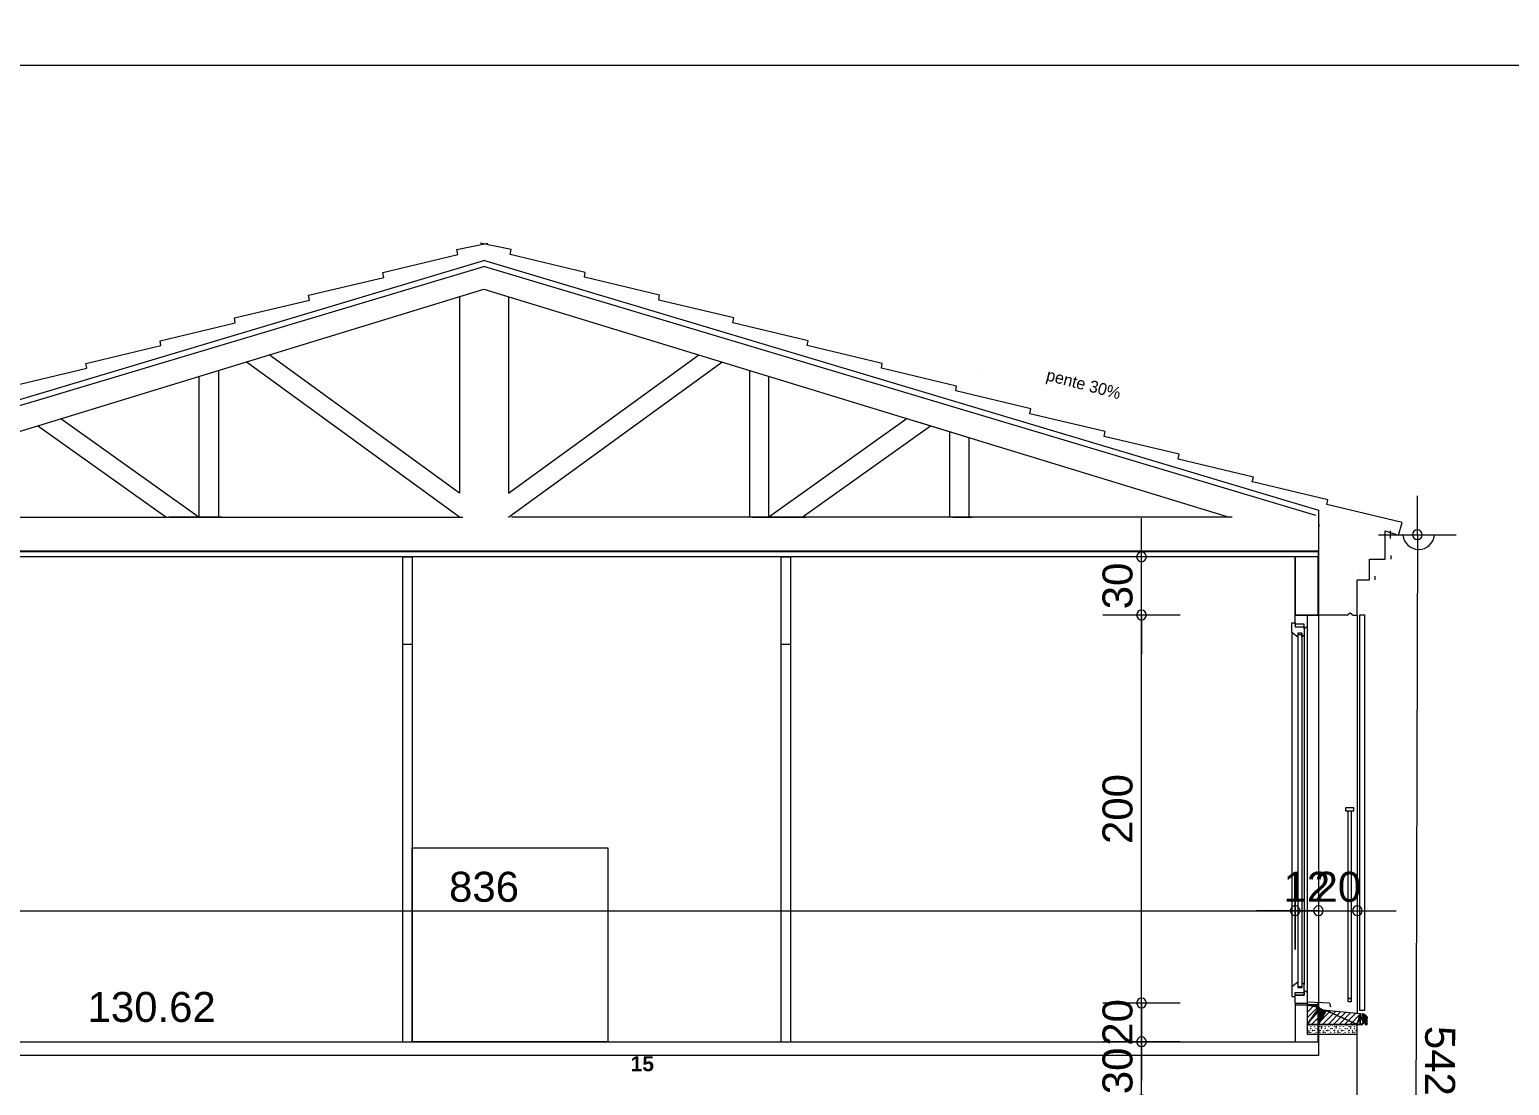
# Model space of a CAD drawing. Header units: metres. Extents: x 1.8 to 61.8, y -52.8 to -10.8.
# Drawn here: x 34.31 to 41.94, y -33.94 to -28.49 of the extents above; entities that cross this region are included whole.
import ezdxf
from ezdxf.enums import TextEntityAlignment as Align

# ---------------------------------------------------------------- set-up
doc = ezdxf.new("R2010")
doc.units = ezdxf.units.M
doc.header["$MEASUREMENT"] = 0
for name, color, linetype in [('Calque commun', 7, 'Continuous'), ('Calque4', 7, 'Continuous'), ('Cotations', 7, 'Continuous'), ('Textes', 7, 'Continuous')]:
    doc.layers.add(name, color=color, linetype=linetype)
doc.styles.add('Arial11', font='arialbd.ttf', dxfattribs={"height": 0.077267})
doc.styles.add('Arial12', font='arial.ttf', dxfattribs={"height": 0.154626})
doc.styles.add('Arial9', font='arial.ttf', dxfattribs={"height": 0.154626})
doc.styles.add('Century Gothic14', font='GOTHIC.TTF', dxfattribs={"height": 0.061285})

# ---------------------------------------------------------------- blocks, each defined once
blk = doc.blocks.new('new177')
at = {"layer": 'Cotations', "color": 14, "linetype": 'Continuous', "lineweight": 9}
blk.add_arc((0, 0), 0.5, 0, 359.9994, dxfattribs=at)
blk = doc.blocks.new('new178')
at = {"layer": 'Cotations', "color": 14, "linetype": 'Continuous', "lineweight": 9}
blk.add_arc((0, 0), 0.5, 0, 359.9994, dxfattribs=at)
blk = doc.blocks.new('DimLine57505')
at = {"layer": 'Cotations', "color": 14, "linetype": 'Continuous', "lineweight": 9}
for p, q in [((40.0393, -33.5121), (40.0393, -33.3121)), ((40.2393, -33.5121), (39.8393, -33.5121)), ((40.0393, -33.7121), (40.0393, -33.5121)), ((40.2393, -33.7121), (39.8393, -33.7121)), ((40.0393, -33.7121), (40.0393, -33.9121))]:
    blk.add_line(p, q, dxfattribs=at)
at = {"layer": 'Cotations', "color": 14, "linetype": 'Continuous', "lineweight": 9, "xscale": 0.05000000074505806, "yscale": 0.05000000074505806, "zscale": 0.05000000074505806}
for name, p, rotation in [('new178', (40.0393, -33.5121), -90.00000000000001), ('new177', (40.0393, -33.7121), 90)]:
    blk.add_blockref(name, p, dxfattribs=dict(at, rotation=rotation))
at = {"layer": 'Cotations', "color": 7, "linetype": 'Continuous', "lineweight": 9, "style": 'Arial9'}
blk.add_text('20', height=0.15463, rotation=90, dxfattribs=at).set_placement((40.0392, -33.6121), align=Align.BOTTOM_CENTER)
blk = doc.blocks.new('new179')
at = {"layer": 'Cotations', "color": 14, "linetype": 'Continuous', "lineweight": 9}
blk.add_arc((0, 0), 0.5, 0, 359.9994, dxfattribs=at)
blk = doc.blocks.new('new180')
at = {"layer": 'Cotations', "color": 14, "linetype": 'Continuous', "lineweight": 9}
blk.add_arc((0, 0), 0.5, 0, 359.9994, dxfattribs=at)
blk = doc.blocks.new('DimLine57511')
at = {"layer": 'Cotations', "color": 14, "linetype": 'Continuous', "lineweight": 9}
for p, q in [((40.0393, -31.5121), (40.0393, -31.3121)), ((40.2393, -31.5121), (39.8393, -31.5121)), ((40.0393, -33.5121), (40.0393, -31.5121)), ((40.2393, -33.5121), (39.8393, -33.5121)), ((40.0393, -33.5121), (40.0393, -33.7121))]:
    blk.add_line(p, q, dxfattribs=at)
at = {"layer": 'Cotations', "color": 14, "linetype": 'Continuous', "lineweight": 9, "xscale": 0.05000000074505806, "yscale": 0.05000000074505806, "zscale": 0.05000000074505806}
for name, p, rotation in [('new180', (40.0393, -31.5121), -90.00000000000001), ('new179', (40.0393, -33.5121), 90)]:
    blk.add_blockref(name, p, dxfattribs=dict(at, rotation=rotation))
at = {"layer": 'Cotations', "color": 7, "linetype": 'Continuous', "lineweight": 9, "style": 'Arial9'}
blk.add_text('200', height=0.15463, rotation=90, dxfattribs=at).set_placement((40.0392, -32.5121), align=Align.BOTTOM_CENTER)
blk = doc.blocks.new('new181')
at = {"layer": 'Cotations', "color": 14, "linetype": 'Continuous', "lineweight": 9}
blk.add_arc((0, 0), 0.5, 0, 359.9994, dxfattribs=at)
blk = doc.blocks.new('new182')
at = {"layer": 'Cotations', "color": 14, "linetype": 'Continuous', "lineweight": 9}
blk.add_arc((0, 0), 0.5, 0, 359.9994, dxfattribs=at)
blk = doc.blocks.new('DimLine57517')
at = {"layer": 'Cotations', "color": 14, "linetype": 'Continuous', "lineweight": 9}
for p, q in [((40.0393, -31.2121), (40.0393, -31.0121)), ((40.2393, -31.2121), (39.8393, -31.2121)), ((40.0393, -31.5121), (40.0393, -31.2121)), ((40.2393, -31.5121), (39.8393, -31.5121)), ((40.0393, -31.5121), (40.0393, -31.7121))]:
    blk.add_line(p, q, dxfattribs=at)
at = {"layer": 'Cotations', "color": 14, "linetype": 'Continuous', "lineweight": 9, "xscale": 0.05000000074505806, "yscale": 0.05000000074505806, "zscale": 0.05000000074505806}
for name, p, rotation in [('new182', (40.0393, -31.2121), -90.00000000000001), ('new181', (40.0393, -31.5121), 90)]:
    blk.add_blockref(name, p, dxfattribs=dict(at, rotation=rotation))
at = {"layer": 'Cotations', "color": 7, "linetype": 'Continuous', "lineweight": 9, "style": 'Arial9'}
blk.add_text('30', height=0.15463, rotation=90, dxfattribs=at).set_placement((40.0392, -31.3621), align=Align.BOTTOM_CENTER)
blk = doc.blocks.new('new189')
at = {"layer": 'Cotations', "color": 14, "linetype": 'Continuous', "lineweight": 9}
blk.add_arc((0, 0), 0.5, 0, 359.9994, dxfattribs=at)
blk = doc.blocks.new('new190')
at = {"layer": 'Cotations', "color": 14, "linetype": 'Continuous', "lineweight": 9}
blk.add_arc((0, 0), 0.5, 0, 359.9994, dxfattribs=at)
blk = doc.blocks.new('DimLine57553')
at = {"layer": 'Cotations', "color": 14, "linetype": 'Continuous', "lineweight": 9}
for p, q in [((40.0393, -33.7121), (40.0393, -33.5121)), ((40.2393, -33.7121), (39.8393, -33.7121)), ((40.0393, -34.0121), (40.0393, -33.7121)), ((40.2393, -34.0121), (39.8393, -34.0121)), ((40.0393, -34.0121), (40.0393, -34.2121))]:
    blk.add_line(p, q, dxfattribs=at)
at = {"layer": 'Cotations', "color": 14, "linetype": 'Continuous', "lineweight": 9, "xscale": 0.05000000074505806, "yscale": 0.05000000074505806, "zscale": 0.05000000074505806}
for name, p, rotation in [('new190', (40.0393, -33.7121), -90.00000000000001), ('new189', (40.0393, -34.0121), 90)]:
    blk.add_blockref(name, p, dxfattribs=dict(at, rotation=rotation))
at = {"layer": 'Cotations', "color": 7, "linetype": 'Continuous', "lineweight": 9, "style": 'Arial9'}
blk.add_text('30', height=0.15463, rotation=90, dxfattribs=at).set_placement((40.0392, -33.8621), align=Align.BOTTOM_CENTER)
blk = doc.blocks.new('new201')
at = {"layer": 'Cotations', "color": 14, "linetype": 'Continuous', "lineweight": 9}
blk.add_arc((0, 0), 0.5, 0, 359.9994, dxfattribs=at)
blk = doc.blocks.new('new202')
at = {"layer": 'Cotations', "color": 14, "linetype": 'Continuous', "lineweight": 9}
blk.add_arc((0, 0), 0.5, 0, 359.9994, dxfattribs=at)
blk = doc.blocks.new('DimLine57592')
at = {"layer": 'Cotations', "color": 14, "linetype": 'Continuous', "lineweight": 9}
for p, q in [((40.0393, -34.0121), (40.0393, -33.8121)), ((40.2393, -34.0121), (39.8393, -34.0121)), ((40.0393, -34.3121), (40.0393, -34.0121)), ((40.2393, -34.3121), (39.8393, -34.3121)), ((40.0393, -34.3121), (40.0393, -34.5121))]:
    blk.add_line(p, q, dxfattribs=at)
at = {"layer": 'Cotations', "color": 14, "linetype": 'Continuous', "lineweight": 9, "xscale": 0.05000000074505806, "yscale": 0.05000000074505806, "zscale": 0.05000000074505806}
for name, p, rotation in [('new202', (40.0393, -34.0121), -90.00000000000001), ('new201', (40.0393, -34.3121), 90)]:
    blk.add_blockref(name, p, dxfattribs=dict(at, rotation=rotation))
at = {"layer": 'Cotations', "color": 7, "linetype": 'Continuous', "lineweight": 9, "style": 'Arial9'}
blk.add_text('30', height=0.15463, rotation=90, dxfattribs=at).set_placement((40.0392, -34.1621), align=Align.BOTTOM_CENTER)
blk = doc.blocks.new('new231')
at = {"layer": 'Cotations', "color": 14, "linetype": 'Continuous', "lineweight": 9}
blk.add_arc((0, 0), 0.5, 0, 359.9994, dxfattribs=at)
blk = doc.blocks.new('new232')
at = {"layer": 'Cotations', "color": 14, "linetype": 'Continuous', "lineweight": 9}
blk.add_arc((0, 0), 0.5, 0, 359.9994, dxfattribs=at)
blk = doc.blocks.new('DimLine57793')
at = {"layer": 'Cotations', "color": 14, "linetype": 'Continuous', "lineweight": 9}
for p, q in [((40.9514, -32.8366), (40.9514, -33.2366)), ((41.1514, -32.8366), (41.1514, -33.2366)), ((40.9514, -33.0366), (40.7514, -33.0366)), ((40.9514, -33.0366), (41.1514, -33.0366)), ((41.1514, -33.0366), (41.3514, -33.0366))]:
    blk.add_line(p, q, dxfattribs=at)
at = {"layer": 'Cotations', "color": 14, "linetype": 'Continuous', "lineweight": 9, "xscale": 0.05000000074505806, "yscale": 0.05000000074505806, "zscale": 0.05000000074505806}
blk.add_blockref('new231', (40.9514, -33.0366), dxfattribs=at)
at = {"layer": 'Cotations', "color": 14, "linetype": 'Continuous', "lineweight": 9, "xscale": 0.05000000074505806, "yscale": 0.05000000074505806, "zscale": 0.05000000074505806, "rotation": 180}
blk.add_blockref('new232', (41.1514, -33.0366), dxfattribs=at)
at = {"layer": 'Cotations', "color": 7, "linetype": 'Continuous', "lineweight": 9, "style": 'Arial9'}
blk.add_text('20', height=0.15463, dxfattribs=at).set_placement((41.0514, -33.0366), align=Align.BOTTOM_CENTER)
blk = doc.blocks.new('new233')
at = {"layer": 'Cotations', "color": 14, "linetype": 'Continuous', "lineweight": 9}
blk.add_arc((0, 0), 0.5, 0, 359.9994, dxfattribs=at)
blk = doc.blocks.new('new234')
at = {"layer": 'Cotations', "color": 14, "linetype": 'Continuous', "lineweight": 9}
blk.add_arc((0, 0), 0.5, 0, 359.9994, dxfattribs=at)
blk = doc.blocks.new('DimLine57799')
at = {"layer": 'Cotations', "color": 14, "linetype": 'Continuous', "lineweight": 9}
for p, q in [((40.8314, -32.8366), (40.8314, -33.2366)), ((40.9514, -32.8366), (40.9514, -33.2366)), ((40.8314, -33.0366), (40.6314, -33.0366)), ((40.8314, -33.0366), (40.9514, -33.0366)), ((40.9514, -33.0366), (41.1514, -33.0366))]:
    blk.add_line(p, q, dxfattribs=at)
at = {"layer": 'Cotations', "color": 14, "linetype": 'Continuous', "lineweight": 9, "xscale": 0.05000000074505806, "yscale": 0.05000000074505806, "zscale": 0.05000000074505806}
blk.add_blockref('new233', (40.8314, -33.0366), dxfattribs=at)
at = {"layer": 'Cotations', "color": 14, "linetype": 'Continuous', "lineweight": 9, "xscale": 0.05000000074505806, "yscale": 0.05000000074505806, "zscale": 0.05000000074505806, "rotation": 180}
blk.add_blockref('new234', (40.9514, -33.0366), dxfattribs=at)
at = {"layer": 'Cotations', "color": 7, "linetype": 'Continuous', "lineweight": 9, "style": 'Arial9'}
blk.add_text('12', height=0.15463, dxfattribs=at).set_placement((40.8914, -33.0366), align=Align.BOTTOM_CENTER)
blk = doc.blocks.new('new240')
at = {"layer": 'Cotations', "color": 14, "linetype": 'Continuous', "lineweight": 9}
blk.add_arc((0, 0), 0.5, 0, 359.9994, dxfattribs=at)
blk = doc.blocks.new('DimLine57818')
at = {"layer": 'Cotations', "color": 14, "linetype": 'Continuous', "lineweight": 9}
for p, q in [((40.8314, -33.2366), (40.8314, -32.8366)), ((32.4697, -33.0366), (40.8314, -33.0366)), ((40.8314, -33.0366), (41.0314, -33.0366))]:
    blk.add_line(p, q, dxfattribs=at)
at = {"layer": 'Cotations', "color": 14, "linetype": 'Continuous', "lineweight": 9, "xscale": 0.05000000074505806, "yscale": 0.05000000074505806, "zscale": 0.05000000074505806, "rotation": 180}
blk.add_blockref('new240', (40.8314, -33.0366), dxfattribs=at)
at = {"layer": 'Cotations', "color": 7, "linetype": 'Continuous', "lineweight": 9, "style": 'Arial9'}
blk.add_text('836', height=0.15463, dxfattribs=at).set_placement((36.6506, -33.0366), align=Align.BOTTOM_CENTER)
blk = doc.blocks.new('new243')
at = {"layer": 'Cotations', "color": 14, "linetype": 'Continuous', "lineweight": 9}
blk.add_arc((0, 0), 0.5, 0, 359.9994, dxfattribs=at)
blk = doc.blocks.new('new244')
at = {"layer": 'Cotations', "color": 14, "linetype": 'Continuous', "lineweight": 9}
blk.add_arc((0, 0), 0.5, 0, 359.9994, dxfattribs=at)
blk = doc.blocks.new('DimLine57855')
at = {"layer": 'Cotations', "color": 14, "linetype": 'Continuous', "lineweight": 9}
for p, q in [((41.4613, -31.0983), (41.4618, -30.8983)), ((41.2613, -31.0983), (41.6613, -31.0983)), ((41.4613, -31.0983), (41.4482, -36.5221)), ((41.2482, -36.5221), (41.6482, -36.5221)), ((41.4482, -36.5221), (41.4478, -36.7221))]:
    blk.add_line(p, q, dxfattribs=at)
at = {"layer": 'Cotations', "color": 14, "linetype": 'Continuous', "lineweight": 9, "xscale": 0.05000000145180782, "yscale": 0.05000000145180782, "zscale": 0.05000000074505806}
for name, p, rotation in [('new243', (41.4613, -31.0983), -90.13845825380338), ('new244', (41.4482, -36.5221), 89.86154174619664)]:
    blk.add_blockref(name, p, dxfattribs=dict(at, rotation=rotation))
at = {"layer": 'Cotations', "color": 7, "linetype": 'Continuous', "lineweight": 9, "style": 'Arial9'}
blk.add_text('542', height=0.15463, rotation=269.86154, dxfattribs=at).set_placement((41.4548, -33.8102), align=Align.BOTTOM_CENTER)
blk = doc.blocks.new('hatch2')
at = {"layer": 'Calque commun', "color": 7, "linetype": 'Continuous', "lineweight": 9}
for p, q in [((40.9032, -33.5221), (40.8929, -33.5324)), ((40.9314, -33.5221), (40.8929, -33.5607)), ((40.9515, -33.5304), (40.8929, -33.589)), ((40.9659, -33.5443), (40.8929, -33.6173)), ((40.9875, -33.551), (40.9163, -33.6221)), ((41.0135, -33.5532), (40.9446, -33.6221)), ((41.0392, -33.5557), (40.9729, -33.6221)), ((41.065, -33.5583), (41.0012, -33.6221)), ((41.0907, -33.5609), (41.0294, -33.6221)), ((41.1164, -33.5634), (41.0577, -33.6221)), ((41.1421, -33.566), (41.086, -33.6221)), ((41.1679, -33.5685), (41.1143, -33.6221)), ((41.1918, -33.5728), (41.1426, -33.6221)), ((41.2029, -33.5901), (41.1709, -33.6221)), ((41.2029, -33.6184), (41.1991, -33.6221))]:
    blk.add_line(p, q, dxfattribs=at)
at = {"layer": 'Calque commun', "color": 7, "linetype": 'Continuous', "lineweight": 18}
mesh = blk.add_polyface(dxfattribs=at)
corners = [(41.1945, -33.5747), (41.1928, -33.5734), (41.1861, -33.6145), (40.9917, -33.551), (41.1514, -33.6221), (41.1664, -33.5684), (41.2029, -33.6221), (41.1915, -33.6166), (41.1923, -33.6178), (41.1847, -33.6149), (41.1851, -33.57), (41.1808, -33.5693), (41.1664, -33.6221), (41.1808, -33.6192), (41.1814, -33.6178), (41.1833, -33.6156), (41.2029, -33.5892), (41.1904, -33.6156), (40.9514, -33.6221), (40.9632, -33.5426), (40.9602, -33.5403), (41.1822, -33.6166), (40.9664, -33.5446), (41.1976, -33.5777), (41.1961, -33.5762), (40.8929, -33.5221), (40.9525, -33.532), (40.9504, -33.5289), (40.9486, -33.5256), (40.9574, -33.5377), (41.1871, -33.5706), (41.191, -33.5723), (41.1891, -33.5714), (41.2024, -33.5871), (40.8929, -33.6221), (40.9549, -33.535), (41.1928, -33.6192), (41.193, -33.6206), (41.2018, -33.5851), (41.2, -33.5812), (41.1928, -33.6221), (40.9697, -33.5464), (41.1876, -33.6145), (41.189, -33.6149), (40.9471, -33.5221), (41.1989, -33.5794), (41.1808, -33.6221), (41.1807, -33.6206), (40.9732, -33.5479), (41.183, -33.5696), (41.201, -33.5831), (40.9804, -33.5501), (40.9768, -33.5491), (40.9841, -33.5507), (40.9879, -33.551)]
mesh.append_faces([[corners[k] for k in face] for face in [(0, 23, 24), (30, 31, 32), (25, 28, 44), (11, 10, 49)]], dxfattribs={"vtx0": -1, "color": 7})
mesh.append_faces([[corners[k] for k in face] for face in [(3, 4, 5), (16, 7, 6)]], dxfattribs={"vtx0": -1, "vtx1": -1, "color": 7})
mesh.append_faces([[corners[k] for k in face] for face in [(9, 10, 11), (5, 12, 15), (0, 2, 23), (2, 38, 39), (9, 31, 30)]], dxfattribs={"vtx0": -1, "vtx1": -1, "vtx2": -1, "color": 7})
mesh.append_faces([[corners[k] for k in face] for face in [(6, 7, 8), (12, 13, 14), (16, 17, 7), (18, 19, 20), (25, 26, 27), (25, 27, 28), (18, 20, 29), (3, 18, 4), (34, 29, 35), (25, 35, 26), (16, 42, 43), (9, 30, 10), (2, 45, 23), (9, 1, 31), (18, 48, 41), (12, 47, 13), (18, 51, 52), (16, 2, 42), (2, 39, 45), (2, 33, 38), (18, 52, 48), (16, 43, 17)]], dxfattribs={"vtx0": -1, "vtx2": -1, "color": 7})
mesh.append_faces([[corners[k] for k in face] for face in [(46, 47, 12)]], dxfattribs={"vtx1": -1, "color": 7})
mesh.append_faces([[corners[k] for k in face] for face in [(0, 1, 2), (14, 21, 12), (22, 19, 18), (4, 12, 5), (16, 33, 2), (11, 5, 15), (21, 15, 12), (9, 2, 1), (36, 37, 6), (41, 22, 18), (34, 18, 29), (25, 34, 35), (53, 51, 18), (3, 54, 18), (54, 53, 18), (15, 9, 11), (8, 36, 6)]], dxfattribs={"vtx1": -1, "vtx2": -1, "color": 7})
mesh.append_faces([[corners[k] for k in face] for face in [(37, 40, 6), (38, 50, 39)]], dxfattribs={"vtx2": -1, "color": 7})
blk = doc.blocks.new('Block57874')
at = {"layer": 'Calque commun', "color": 7, "linetype": 'Continuous', "lineweight": 9}
for p, q in [((40.8938, -33.633), (40.8929, -33.633)), ((40.8929, -33.6362), (40.8938, -33.6362)), ((40.8947, -33.6346), (40.8938, -33.633)), ((40.8938, -33.6362), (40.8947, -33.6346)), ((40.9016, -33.6252), (40.9022, -33.6246)), ((40.9022, -33.6259), (40.9016, -33.6252)), ((40.9022, -33.6246), (40.9029, -33.6252)), ((40.9029, -33.6252), (40.9022, -33.6259)), ((40.911, -33.6346), (40.9116, -33.634)), ((40.9116, -33.6352), (40.911, -33.6346)), ((40.9116, -33.634), (40.9122, -33.6346)), ((40.9122, -33.6346), (40.9116, -33.6352)), ((40.9204, -33.6252), (40.921, -33.6246)), ((40.921, -33.6259), (40.9204, -33.6252)), ((40.921, -33.6246), (40.9216, -33.6252)), ((40.9216, -33.6252), (40.921, -33.6259)), ((40.9297, -33.6346), (40.9304, -33.634)), ((40.9304, -33.6352), (40.9297, -33.6346)), ((40.9304, -33.634), (40.931, -33.6346)), ((40.931, -33.6346), (40.9304, -33.6352)), ((40.9391, -33.6252), (40.9397, -33.6246)), ((40.9397, -33.6259), (40.9391, -33.6252)), ((40.9397, -33.6246), (40.9404, -33.6252)), ((40.9404, -33.6252), (40.9397, -33.6259)), ((40.9472, -33.6252), (40.9482, -33.6236)), ((40.9482, -33.6269), (40.9472, -33.6252)), ((40.9482, -33.6236), (40.95, -33.6236)), ((40.95, -33.6269), (40.9482, -33.6269)), ((40.95, -33.6236), (40.951, -33.6252)), ((40.951, -33.6252), (40.95, -33.6269)), ((40.9579, -33.6346), (40.9585, -33.634)), ((40.9585, -33.6352), (40.9579, -33.6346)), ((40.9585, -33.634), (40.9591, -33.6346)), ((40.9591, -33.6346), (40.9585, -33.6352)), ((40.966, -33.6346), (40.9669, -33.633)), ((40.9669, -33.6362), (40.966, -33.6346)), ((40.9669, -33.633), (40.9679, -33.633)), ((40.9679, -33.6362), (40.9669, -33.6362)), ((40.9688, -33.633), (40.9679, -33.633)), ((40.9679, -33.6362), (40.9688, -33.6362)), ((40.9697, -33.6346), (40.9688, -33.633)), ((40.9688, -33.6362), (40.9697, -33.6346)), ((40.9766, -33.6252), (40.9772, -33.6246)), ((40.9772, -33.6259), (40.9766, -33.6252)), ((40.9772, -33.6246), (40.9779, -33.6252)), ((40.9779, -33.6252), (40.9772, -33.6259)), ((40.986, -33.6346), (40.9866, -33.634)), ((40.9866, -33.6352), (40.986, -33.6346)), ((40.9866, -33.634), (40.9872, -33.6346)), ((40.9872, -33.6346), (40.9866, -33.6352)), ((40.9954, -33.6252), (40.996, -33.6246)), ((40.996, -33.6259), (40.9954, -33.6252)), ((40.996, -33.6246), (40.9966, -33.6252)), ((40.9966, -33.6252), (40.996, -33.6259)), ((41.0047, -33.6346), (41.0054, -33.634)), ((41.0054, -33.6352), (41.0047, -33.6346)), ((41.0054, -33.634), (41.006, -33.6346)), ((41.006, -33.6346), (41.0054, -33.6352)), ((41.0141, -33.6252), (41.0147, -33.6246)), ((41.0147, -33.6259), (41.0141, -33.6252)), ((41.0147, -33.6246), (41.0154, -33.6252)), ((41.0154, -33.6252), (41.0147, -33.6259)), ((41.0222, -33.6252), (41.0232, -33.6236)), ((41.0232, -33.6269), (41.0222, -33.6252)), ((41.0232, -33.6236), (41.025, -33.6236)), ((41.025, -33.6269), (41.0232, -33.6269)), ((41.025, -33.6236), (41.026, -33.6252)), ((41.026, -33.6252), (41.025, -33.6269)), ((41.0329, -33.6346), (41.0335, -33.634)), ((41.0335, -33.6352), (41.0329, -33.6346)), ((41.0335, -33.634), (41.0341, -33.6346)), ((41.0341, -33.6346), (41.0335, -33.6352)), ((41.041, -33.6346), (41.0419, -33.633)), ((41.0419, -33.6362), (41.041, -33.6346)), ((41.0419, -33.633), (41.0429, -33.633)), ((41.0429, -33.6362), (41.0419, -33.6362)), ((41.0438, -33.633), (41.0429, -33.633)), ((41.0429, -33.6362), (41.0438, -33.6362)), ((41.0447, -33.6346), (41.0438, -33.633)), ((41.0438, -33.6362), (41.0447, -33.6346)), ((41.0516, -33.6252), (41.0522, -33.6246)), ((41.0522, -33.6259), (41.0516, -33.6252)), ((41.0522, -33.6246), (41.0529, -33.6252)), ((41.0529, -33.6252), (41.0522, -33.6259)), ((41.061, -33.6346), (41.0616, -33.634)), ((41.0616, -33.6352), (41.061, -33.6346)), ((41.0616, -33.634), (41.0622, -33.6346)), ((41.0622, -33.6346), (41.0616, -33.6352)), ((41.0704, -33.6252), (41.071, -33.6246)), ((41.071, -33.6259), (41.0704, -33.6252)), ((41.071, -33.6246), (41.0716, -33.6252)), ((41.0716, -33.6252), (41.071, -33.6259)), ((41.0797, -33.6346), (41.0804, -33.634)), ((41.0804, -33.6352), (41.0797, -33.6346)), ((41.0804, -33.634), (41.081, -33.6346)), ((41.081, -33.6346), (41.0804, -33.6352)), ((41.0891, -33.6252), (41.0897, -33.6246)), ((41.0897, -33.6259), (41.0891, -33.6252)), ((41.0897, -33.6246), (41.0904, -33.6252)), ((41.0904, -33.6252), (41.0897, -33.6259)), ((41.0972, -33.6252), (41.0982, -33.6236)), ((41.0982, -33.6269), (41.0972, -33.6252)), ((41.0982, -33.6236), (41.1, -33.6236)), ((41.1, -33.6269), (41.0982, -33.6269)), ((41.1, -33.6236), (41.101, -33.6252)), ((41.101, -33.6252), (41.1, -33.6269)), ((41.1079, -33.6346), (41.1085, -33.634)), ((41.1085, -33.6352), (41.1079, -33.6346)), ((41.1085, -33.634), (41.1091, -33.6346)), ((41.1091, -33.6346), (41.1085, -33.6352)), ((41.116, -33.6346), (41.1169, -33.633)), ((41.1169, -33.6362), (41.116, -33.6346)), ((41.1169, -33.633), (41.1179, -33.633)), ((41.1179, -33.6362), (41.1169, -33.6362)), ((41.1188, -33.633), (41.1179, -33.633)), ((41.1179, -33.6362), (41.1188, -33.6362)), ((41.1197, -33.6346), (41.1188, -33.633)), ((41.1188, -33.6362), (41.1197, -33.6346)), ((41.1266, -33.6252), (41.1272, -33.6246)), ((41.1272, -33.6259), (41.1266, -33.6252)), ((41.1272, -33.6246), (41.1279, -33.6252)), ((41.1279, -33.6252), (41.1272, -33.6259)), ((41.136, -33.6346), (41.1366, -33.634)), ((41.1366, -33.6352), (41.136, -33.6346)), ((41.1366, -33.634), (41.1372, -33.6346)), ((41.1372, -33.6346), (41.1366, -33.6352)), ((41.1454, -33.6252), (41.146, -33.6246)), ((41.146, -33.6259), (41.1454, -33.6252)), ((41.146, -33.6246), (41.1466, -33.6252)), ((41.1466, -33.6252), (41.146, -33.6259)), ((40.8935, -33.644), (40.8929, -33.6434)), ((40.8929, -33.6446), (40.8935, -33.644)), ((40.9004, -33.6627), (40.9013, -33.6611)), ((40.9013, -33.6644), (40.9004, -33.6627)), ((40.9013, -33.6611), (40.9032, -33.6611)), ((40.9032, -33.6644), (40.9013, -33.6644)), ((40.9016, -33.6534), (40.9022, -33.6527)), ((40.9022, -33.654), (40.9016, -33.6534)), ((40.9022, -33.6527), (40.9029, -33.6534)), ((40.9029, -33.6534), (40.9022, -33.654)), ((40.9032, -33.6611), (40.9041, -33.6627)), ((40.9041, -33.6627), (40.9032, -33.6644)), ((40.911, -33.644), (40.9116, -33.6434)), ((40.9116, -33.6446), (40.911, -33.644)), ((40.911, -33.6627), (40.9116, -33.6621)), ((40.9116, -33.6634), (40.911, -33.6627)), ((40.911, -33.6721), (40.9116, -33.6715)), ((40.9116, -33.6434), (40.9122, -33.644)), ((40.9122, -33.644), (40.9116, -33.6446)), ((40.9116, -33.6621), (40.9122, -33.6627)), ((40.9122, -33.6627), (40.9116, -33.6634)), ((40.9116, -33.6715), (40.9122, -33.6721)), ((40.9191, -33.6534), (40.92, -33.6517)), ((40.92, -33.655), (40.9191, -33.6534)), ((40.92, -33.6517), (40.9219, -33.6517)), ((40.9219, -33.655), (40.92, -33.655)), ((40.9219, -33.6517), (40.9229, -33.6534)), ((40.9229, -33.6534), (40.9219, -33.655)), ((40.9285, -33.6721), (40.9294, -33.6705)), ((40.9294, -33.6705), (40.9313, -33.6705)), ((40.9297, -33.6534), (40.9304, -33.6527)), ((40.9304, -33.654), (40.9297, -33.6534)), ((40.9304, -33.6527), (40.931, -33.6534)), ((40.931, -33.6534), (40.9304, -33.654)), ((40.9313, -33.6705), (40.9322, -33.6721)), ((40.9391, -33.644), (40.9397, -33.6434)), ((40.9397, -33.6446), (40.9391, -33.644)), ((40.9391, -33.6627), (40.9397, -33.6621)), ((40.9397, -33.6634), (40.9391, -33.6627)), ((40.9397, -33.6434), (40.9404, -33.644)), ((40.9404, -33.644), (40.9397, -33.6446)), ((40.9397, -33.6621), (40.9404, -33.6627)), ((40.9404, -33.6627), (40.9397, -33.6634)), ((40.9485, -33.644), (40.9491, -33.6434)), ((40.9491, -33.6446), (40.9485, -33.644)), ((40.9491, -33.6434), (40.9497, -33.644)), ((40.9497, -33.644), (40.9491, -33.6446)), ((40.9566, -33.6534), (40.9575, -33.6517)), ((40.9575, -33.655), (40.9566, -33.6534)), ((40.9575, -33.6517), (40.9594, -33.6517)), ((40.9594, -33.655), (40.9575, -33.655)), ((40.9579, -33.6627), (40.9585, -33.6621)), ((40.9585, -33.6634), (40.9579, -33.6627)), ((40.9585, -33.6621), (40.9591, -33.6627)), ((40.9591, -33.6627), (40.9585, -33.6634)), ((40.9594, -33.6517), (40.9604, -33.6534)), ((40.9604, -33.6534), (40.9594, -33.655)), ((40.9672, -33.644), (40.9679, -33.6434)), ((40.9679, -33.6446), (40.9672, -33.644)), ((40.9685, -33.644), (40.9679, -33.6434)), ((40.9679, -33.6446), (40.9685, -33.644)), ((40.9754, -33.6627), (40.9763, -33.6611)), ((40.9763, -33.6644), (40.9754, -33.6627)), ((40.9763, -33.6611), (40.9782, -33.6611)), ((40.9782, -33.6644), (40.9763, -33.6644)), ((40.9766, -33.6534), (40.9772, -33.6527)), ((40.9772, -33.654), (40.9766, -33.6534)), ((40.9772, -33.6527), (40.9779, -33.6534)), ((40.9779, -33.6534), (40.9772, -33.654)), ((40.9782, -33.6611), (40.9791, -33.6627)), ((40.9791, -33.6627), (40.9782, -33.6644)), ((40.986, -33.644), (40.9866, -33.6434)), ((40.9866, -33.6446), (40.986, -33.644)), ((40.986, -33.6627), (40.9866, -33.6621)), ((40.9866, -33.6634), (40.986, -33.6627)), ((40.986, -33.6721), (40.9866, -33.6715)), ((40.9866, -33.6434), (40.9872, -33.644)), ((40.9872, -33.644), (40.9866, -33.6446)), ((40.9866, -33.6621), (40.9872, -33.6627)), ((40.9872, -33.6627), (40.9866, -33.6634)), ((40.9866, -33.6715), (40.9872, -33.6721)), ((40.9941, -33.6534), (40.995, -33.6517)), ((40.995, -33.655), (40.9941, -33.6534)), ((40.995, -33.6517), (40.9969, -33.6517)), ((40.9969, -33.655), (40.995, -33.655)), ((40.9969, -33.6517), (40.9979, -33.6534)), ((40.9979, -33.6534), (40.9969, -33.655)), ((41.0035, -33.6721), (41.0044, -33.6705)), ((41.0044, -33.6705), (41.0063, -33.6705)), ((41.0047, -33.6534), (41.0054, -33.6527)), ((41.0054, -33.654), (41.0047, -33.6534)), ((41.0054, -33.6527), (41.006, -33.6534)), ((41.006, -33.6534), (41.0054, -33.654)), ((41.0063, -33.6705), (41.0072, -33.6721)), ((41.0141, -33.644), (41.0147, -33.6434)), ((41.0147, -33.6446), (41.0141, -33.644)), ((41.0141, -33.6627), (41.0147, -33.6621)), ((41.0147, -33.6634), (41.0141, -33.6627)), ((41.0147, -33.6434), (41.0154, -33.644)), ((41.0154, -33.644), (41.0147, -33.6446)), ((41.0147, -33.6621), (41.0154, -33.6627)), ((41.0154, -33.6627), (41.0147, -33.6634)), ((41.0235, -33.644), (41.0241, -33.6434)), ((41.0241, -33.6446), (41.0235, -33.644)), ((41.0241, -33.6434), (41.0247, -33.644)), ((41.0247, -33.644), (41.0241, -33.6446)), ((41.0316, -33.6534), (41.0325, -33.6517)), ((41.0325, -33.655), (41.0316, -33.6534)), ((41.0325, -33.6517), (41.0344, -33.6517)), ((41.0344, -33.655), (41.0325, -33.655)), ((41.0329, -33.6627), (41.0335, -33.6621)), ((41.0335, -33.6634), (41.0329, -33.6627)), ((41.0335, -33.6621), (41.0341, -33.6627)), ((41.0341, -33.6627), (41.0335, -33.6634)), ((41.0344, -33.6517), (41.0354, -33.6534)), ((41.0354, -33.6534), (41.0344, -33.655)), ((41.0422, -33.644), (41.0429, -33.6434)), ((41.0429, -33.6446), (41.0422, -33.644)), ((41.0435, -33.644), (41.0429, -33.6434)), ((41.0429, -33.6446), (41.0435, -33.644)), ((41.0504, -33.6627), (41.0513, -33.6611)), ((41.0513, -33.6644), (41.0504, -33.6627)), ((41.0513, -33.6611), (41.0532, -33.6611)), ((41.0532, -33.6644), (41.0513, -33.6644)), ((41.0516, -33.6534), (41.0522, -33.6527)), ((41.0522, -33.654), (41.0516, -33.6534)), ((41.0522, -33.6527), (41.0529, -33.6534)), ((41.0529, -33.6534), (41.0522, -33.654)), ((41.0532, -33.6611), (41.0541, -33.6627)), ((41.0541, -33.6627), (41.0532, -33.6644)), ((41.061, -33.644), (41.0616, -33.6434)), ((41.0616, -33.6446), (41.061, -33.644)), ((41.061, -33.6627), (41.0616, -33.6621)), ((41.0616, -33.6634), (41.061, -33.6627)), ((41.061, -33.6721), (41.0616, -33.6715)), ((41.0616, -33.6434), (41.0622, -33.644)), ((41.0622, -33.644), (41.0616, -33.6446)), ((41.0616, -33.6621), (41.0622, -33.6627)), ((41.0622, -33.6627), (41.0616, -33.6634)), ((41.0616, -33.6715), (41.0622, -33.6721)), ((41.0691, -33.6534), (41.07, -33.6517)), ((41.07, -33.655), (41.0691, -33.6534)), ((41.07, -33.6517), (41.0719, -33.6517)), ((41.0719, -33.655), (41.07, -33.655)), ((41.0719, -33.6517), (41.0729, -33.6534)), ((41.0729, -33.6534), (41.0719, -33.655)), ((41.0785, -33.6721), (41.0794, -33.6705)), ((41.0794, -33.6705), (41.0813, -33.6705)), ((41.0797, -33.6534), (41.0804, -33.6527)), ((41.0804, -33.654), (41.0797, -33.6534)), ((41.0804, -33.6527), (41.081, -33.6534)), ((41.081, -33.6534), (41.0804, -33.654)), ((41.0813, -33.6705), (41.0822, -33.6721)), ((41.0891, -33.644), (41.0897, -33.6434)), ((41.0897, -33.6446), (41.0891, -33.644)), ((41.0891, -33.6627), (41.0897, -33.6621)), ((41.0897, -33.6634), (41.0891, -33.6627)), ((41.0897, -33.6434), (41.0904, -33.644)), ((41.0904, -33.644), (41.0897, -33.6446)), ((41.0897, -33.6621), (41.0904, -33.6627)), ((41.0904, -33.6627), (41.0897, -33.6634)), ((41.0985, -33.644), (41.0991, -33.6434)), ((41.0991, -33.6446), (41.0985, -33.644)), ((41.0991, -33.6434), (41.0997, -33.644)), ((41.0997, -33.644), (41.0991, -33.6446)), ((41.1066, -33.6534), (41.1075, -33.6517)), ((41.1075, -33.655), (41.1066, -33.6534)), ((41.1075, -33.6517), (41.1094, -33.6517)), ((41.1094, -33.655), (41.1075, -33.655)), ((41.1079, -33.6627), (41.1085, -33.6621)), ((41.1085, -33.6634), (41.1079, -33.6627)), ((41.1085, -33.6621), (41.1091, -33.6627)), ((41.1091, -33.6627), (41.1085, -33.6634)), ((41.1094, -33.6517), (41.1104, -33.6534)), ((41.1104, -33.6534), (41.1094, -33.655)), ((41.1172, -33.644), (41.1179, -33.6434)), ((41.1179, -33.6446), (41.1172, -33.644)), ((41.1185, -33.644), (41.1179, -33.6434)), ((41.1179, -33.6446), (41.1185, -33.644)), ((41.1254, -33.6627), (41.1263, -33.6611)), ((41.1263, -33.6644), (41.1254, -33.6627)), ((41.1263, -33.6611), (41.1282, -33.6611)), ((41.1282, -33.6644), (41.1263, -33.6644)), ((41.1266, -33.6534), (41.1272, -33.6527)), ((41.1272, -33.654), (41.1266, -33.6534)), ((41.1272, -33.6527), (41.1279, -33.6534)), ((41.1279, -33.6534), (41.1272, -33.654)), ((41.1282, -33.6611), (41.1291, -33.6627)), ((41.1291, -33.6627), (41.1282, -33.6644)), ((41.136, -33.644), (41.1366, -33.6434)), ((41.1366, -33.6446), (41.136, -33.644)), ((41.136, -33.6627), (41.1366, -33.6621)), ((41.1366, -33.6634), (41.136, -33.6627)), ((41.136, -33.6721), (41.1366, -33.6715)), ((41.1366, -33.6434), (41.1372, -33.644)), ((41.1372, -33.644), (41.1366, -33.6446)), ((41.1366, -33.6621), (41.1372, -33.6627)), ((41.1372, -33.6627), (41.1366, -33.6634)), ((41.1366, -33.6715), (41.1372, -33.6721)), ((41.1441, -33.6534), (41.145, -33.6517)), ((41.145, -33.655), (41.1441, -33.6534)), ((41.145, -33.6517), (41.1469, -33.6517)), ((41.1469, -33.655), (41.145, -33.655)), ((41.1469, -33.6517), (41.1479, -33.6534)), ((41.1479, -33.6534), (41.1469, -33.655))]:
    blk.add_line(p, q, dxfattribs=at)
blk = doc.blocks.new('pattern2')
at = {"layer": 'Calque commun', "color": 0, "linetype": 'ByBlock', "lineweight": -2}
blk.add_blockref('Block57874', (0, 0), dxfattribs=at)
at = {"layer": 'Calque commun', "color": 7, "linetype": 'Continuous', "lineweight": 18}
mesh = blk.add_polyface(dxfattribs=at)
corners = [(40.8929, -33.6221), (40.8929, -33.6721), (41.1514, -33.6721), (41.1514, -33.6221)]
mesh.append_faces([[corners[k] for k in face] for face in [(0, 1, 2, 3)]], dxfattribs={"color": 7})

msp = doc.modelspace()

# ---------------------------------------------------------------- linework, layer by layer
at = {"layer": 'Calque commun', "color": 7, "linetype": 'Continuous', "lineweight": 18}
for p, q in [((32.3337, -31.0082), (36.6497, -29.7156)), ((32.3497, -30.972), (36.6497, -29.6842)), ((40.9534, -30.973), (36.6497, -29.6842)), ((40.9372, -30.9996), (36.6497, -29.7156)), ((40.9514, -31.5121), (40.9534, -30.973)), ((40.9514, -31.1821), (32.3497, -31.1821)), ((40.9514, -31.2121), (40.9514, -31.1821)), ((40.9514, -31.2121), (32.3497, -31.2121)), ((40.8314, -31.5121), (40.8314, -31.2121)), ((41.1264, -31.3021), (41.1264, -31.3021)), ((41.1514, -31.4076), (41.1514, -31.4076)), ((41.0999, -31.5121), (41.1149, -31.5005)), ((41.1149, -31.5005), (41.1299, -31.5121)), ((41.0999, -31.5121), (40.9514, -31.5121)), ((41.1299, -31.5121), (41.1514, -31.5121)), ((40.8314, -33.5121), (40.8929, -33.5121)), ((40.8314, -33.5121), (40.8314, -33.7121)), ((40.9514, -33.6721), (40.9514, -33.7821)), ((40.9514, -33.6721), (41.1514, -33.6721)), ((41.1514, -34.3121), (41.1514, -33.6704)), ((40.9514, -33.7821), (32.3497, -33.7821))]:
    msp.add_line(p, q, dxfattribs=at)
at = {"layer": 'Calque commun', "color": 7, "linetype": 'Continuous', "lineweight": 9}
for p, q in [((32.8098, -31.0078), (36.6498, -29.8319)), ((36.5247, -29.8702), (36.5247, -30.8841)), ((36.6498, -29.8319), (40.4904, -31.008)), ((36.7764, -29.8707), (36.7764, -30.8841)), ((36.5247, -30.8841), (35.5434, -30.1707)), ((36.7764, -30.8841), (37.7572, -30.171)), ((35.2826, -30.2505), (35.2826, -31.0078)), ((36.5247, -31.0078), (35.4238, -30.2073)), ((36.7764, -31.0078), (37.8769, -30.2077)), ((38.0185, -30.251), (38.0185, -31.0078)), ((39.221, -30.2729), (39.221, -30.2729)), ((35.1826, -31.0078), (35.1826, -30.2812)), ((38.1185, -31.0078), (38.1185, -30.2817)), ((34.47, -30.4994), (35.1826, -31.0078)), ((38.8307, -30.4997), (38.1185, -31.0078)), ((35.0104, -31.0078), (34.3495, -30.5363)), ((38.2907, -31.0078), (38.9511, -30.5366)), ((39.2858, -30.6391), (38.8877, -30.5172)), ((39.0503, -30.567), (39.0503, -31.0078)), ((39.1503, -31.0078), (39.1503, -30.5976)), ((32.719, -31.008), (36.5407, -31.008)), ((32.8258, -31.0078), (36.5407, -31.0078)), ((35.1986, -31.0078), (35.0265, -31.0078)), ((35.1987, -31.008), (35.0265, -31.008)), ((35.2986, -31.0078), (35.1986, -31.0078)), ((35.2987, -31.008), (35.1987, -31.008)), ((40.5065, -31.008), (36.7925, -31.008)), ((38.0345, -31.0078), (38.1345, -31.0078)), ((38.0346, -31.008), (38.1346, -31.008)), ((38.1345, -31.0078), (38.3067, -31.0078)), ((38.1346, -31.008), (38.3068, -31.008)), ((39.0663, -31.0078), (39.1663, -31.0078)), ((39.0664, -31.008), (39.1664, -31.008)), ((40.9531, -31.0442), (40.9531, -31.0578)), ((40.8314, -31.2121), (40.8314, -31.5121)), ((41.3257, -31.2242), (41.3257, -31.2054)), ((41.2443, -31.3309), (41.2443, -31.3114)), ((41.1121, -31.4922), (41.1121, -31.4922)), ((40.8148, -31.5516), (40.8314, -31.5516)), ((40.8148, -31.6016), (40.8148, -31.5516)), ((40.8314, -31.5121), (40.9514, -31.5121)), ((40.8314, -31.5121), (40.9514, -31.5121)), ((40.9548, -31.5121), (40.8314, -31.5121)), ((40.8314, -31.5586), (40.8314, -31.5121)), ((40.8314, -31.5516), (40.8314, -31.5736)), ((40.8779, -31.5586), (40.8314, -31.5586)), ((40.8314, -31.5736), (40.8779, -31.5736)), ((40.8779, -31.5736), (40.8779, -31.5586)), ((40.8929, -31.5736), (40.8779, -31.5836)), ((40.8779, -31.5836), (40.8779, -31.5736)), ((40.8779, -31.5736), (40.8779, -31.6144)), ((40.8929, -31.5121), (40.8929, -33.5221)), ((40.8929, -31.5586), (40.8929, -31.5736)), ((40.9514, -31.5121), (40.9514, -33.5092)), ((41.1514, -31.5121), (41.1514, -33.5669)), ((41.1652, -31.5117), (41.1887, -31.5117)), ((41.1652, -33.5513), (41.1652, -31.5117)), ((41.1887, -31.5117), (41.1887, -33.5513)), ((40.8456, -31.626), (40.8148, -31.6016)), ((40.8148, -31.6016), (40.8148, -33.4291)), ((40.8656, -31.6063), (40.8456, -31.6063)), ((40.8456, -31.6063), (40.8456, -31.626)), ((40.8456, -31.6063), (40.8456, -33.4344)), ((40.8656, -31.6144), (40.8456, -31.6144)), ((40.8656, -31.6144), (40.8656, -31.6063)), ((40.8656, -31.6063), (40.8656, -33.4344)), ((40.8779, -31.6144), (40.8656, -31.6259)), ((40.8656, -31.6259), (40.8656, -31.6144)), ((40.8779, -31.6144), (40.8779, -33.4164)), ((41.1043, -32.522), (41.1193, -32.522)), ((41.1043, -33.4886), (41.1043, -32.522)), ((41.1193, -32.522), (41.1193, -33.4886)), ((40.8456, -33.4048), (40.8148, -33.4291)), ((40.8779, -33.4164), (40.8656, -33.4048)), ((40.8148, -33.4291), (40.8148, -33.4791)), ((40.8148, -33.4791), (40.8314, -33.4791)), ((40.8314, -33.5121), (40.8314, -33.4571)), ((40.8314, -33.4571), (40.8779, -33.4571)), ((40.8314, -33.4721), (40.8779, -33.4721)), ((40.8779, -33.4721), (40.8314, -33.4721)), ((40.8656, -33.4285), (40.8456, -33.4285)), ((40.8656, -33.4344), (40.8456, -33.4344)), ((40.8779, -33.4571), (40.8779, -33.4164)), ((40.8779, -33.4721), (40.8779, -33.4443)), ((40.8929, -33.4571), (40.8779, -33.4471)), ((40.8779, -33.4571), (40.8779, -33.4721)), ((40.8329, -33.5221), (40.9514, -33.5221)), ((40.8329, -33.5221), (40.9514, -33.5221)), ((41.0091, -33.5121), (40.8929, -33.5071)), ((40.9514, -33.5221), (40.9471, -33.5221)), ((40.9514, -33.5221), (40.9514, -33.5221)), ((41.0091, -33.5121), (41.0141, -33.5315)), ((41.1193, -33.4886), (41.1043, -33.4886)), ((41.1887, -33.5513), (41.1652, -33.5513)), ((41.1664, -33.6221), (41.1514, -33.6221))]:
    msp.add_line(p, q, dxfattribs=at)
at = {"layer": 'Calque commun', "color": 5, "linetype": 'ByBlock', "lineweight": -2}
msp.add_line((32.3497, -31.1821), (40.9514, -31.1821), dxfattribs=at)
at = {"layer": 'Calque commun', "color": 15, "linetype": 'Continuous', "lineweight": 18}
for p, q in [((36.2298, -31.2121), (36.2298, -31.6621)), ((36.2298, -31.2121), (36.2798, -31.2121)), ((36.2798, -31.2121), (36.2798, -31.6621)), ((38.1798, -31.2121), (38.1798, -31.6621)), ((38.1798, -31.2121), (38.2298, -31.2121)), ((38.2298, -31.2121), (38.2298, -31.6621)), ((36.2298, -31.6621), (36.2798, -31.6621)), ((38.1798, -31.6621), (38.2298, -31.6621))]:
    msp.add_line(p, q, dxfattribs=at)
at = {"layer": 'Calque commun', "color": 3, "linetype": 'ByBlock', "lineweight": -2}
for p, q in [((40.9514, -31.5121), (40.9514, -31.2121)), ((40.9514, -33.7121), (40.9514, -33.5071))]:
    msp.add_line(p, q, dxfattribs=at)
at = {"layer": 'Calque commun', "color": 20, "linetype": 'Continuous', "lineweight": 9}
for p, q in [((36.2298, -31.6621), (36.2298, -33.7121)), ((36.2298, -31.6621), (36.2798, -31.6621)), ((36.2798, -31.6621), (36.2798, -33.7121)), ((38.1798, -31.6621), (38.1798, -33.7121)), ((38.1798, -31.6621), (38.2298, -31.6621)), ((38.2298, -31.6621), (38.2298, -33.7121)), ((36.2298, -33.7121), (36.2798, -33.7121)), ((38.1798, -33.7121), (38.2298, -33.7121))]:
    msp.add_line(p, q, dxfattribs=at)
at = {"layer": 'Calque commun', "color": 7, "linetype": 'Continuous', "lineweight": 18}
msp.add_arc((41.468, -31.092), 0.0817, 185.53686, 353.73808, dxfattribs=at)
at = {"layer": 'Cotations', "color": 7, "linetype": 'Continuous', "lineweight": 9}
msp.add_line((1.7636, -28.678), (61.7636, -28.678), dxfattribs=at)
at = {"layer": 'Cotations', "color": 7, "linetype": 'Continuous', "lineweight": 18}
msp.add_line((40.9533, -30.9996), (40.9533, -30.9708), dxfattribs=at)
at = {"layer": 'Cotations', "color": 20, "linetype": 'Continuous', "lineweight": 9}
msp.add_line((41.3227, -31.1182), (41.3227, -31.0776), dxfattribs=at)
at = {"layer": 'Cotations', "color": 6, "linetype": 'Continuous', "lineweight": 18}
for points in [[(34.2154, -30.3322, 0), (34.6027, -30.24, 0), (34.5981, -30.215, 0), (34.9854, -30.1228, 0), (34.9808, -30.0978, 0), (35.3681, -30.0056, 0), (35.3635, -29.9807, 0), (35.7508, -29.8884, 0), (35.7462, -29.8635, 0), (36.1334, -29.7713, 0), (36.1289, -29.7463, 0), (36.5161, -29.6541, 0), (36.511, -29.6272, 0), (36.67, -29.5959, 0)], [(41.1517, -31.512, 0), (41.1517, -31.3308, 0), (41.2142, -31.3308, 0), (41.2142, -31.2241, 0), (41.2955, -31.2241, 0), (41.2955, -31.0787, 0), (41.3642, -31.1002, 0), (41.3822, -31.0351, 0), (40.9949, -30.9429, 0), (40.9995, -30.9179, 0), (40.6122, -30.8257, 0), (40.6103, -30.8252, 0), (40.6168, -30.8008, 0), (40.2276, -30.7081, 0), (40.2334, -30.6834, 0), (39.8469, -30.5914, 0), (39.8514, -30.5664, 0), (39.4642, -30.4742, 0), (39.4687, -30.4492, 0), (39.0815, -30.357, 0), (39.0861, -30.3321, 0), (38.6988, -30.2399, 0), (38.7034, -30.2149, 0), (38.3161, -30.1227, 0), (38.3207, -30.0977, 0), (37.9334, -30.0055, 0), (37.938, -29.9805, 0), (37.5507, -29.8883, 0), (37.5553, -29.8634, 0), (37.168, -29.7711, 0), (37.1726, -29.7462, 0), (36.7853, -29.654, 0), (36.7904, -29.6271, 0), (36.6314, -29.5957, 0)]]:
    msp.add_polyline3d(points, dxfattribs=at)

# ---------------------------------------------------------------- block references
at = {"layer": 'Calque commun', "color": 0, "linetype": 'ByBlock', "lineweight": -2}
for name in ['hatch2', 'pattern2']:
    msp.add_blockref(name, (0, 0), dxfattribs=at)
at = {"layer": 'Cotations', "color": 14, "linetype": 'Continuous', "lineweight": 9}
for name in ['DimLine57855', 'DimLine57517', 'DimLine57511', 'DimLine57818', 'DimLine57799', 'DimLine57793', 'DimLine57505', 'DimLine57553', 'DimLine57592']:
    msp.add_blockref(name, (0, 0), dxfattribs=at)

# ---------------------------------------------------------------- texts
at = {"layer": 'Calque commun', "color": 5, "linetype": 'ByBlock', "lineweight": -2, "style": 'Arial11'}
msp.add_text('15', height=0.07727, dxfattribs=at).set_placement((37.4065, -33.8871), align=Align.BOTTOM_LEFT)
at = {"layer": 'Calque4', "color": 7, "linetype": 'ByBlock', "lineweight": -2, "style": 'Century Gothic14'}
msp.add_text('pente 30%', height=0.06128, rotation=345.34141, dxfattribs=at).set_placement((39.9385, -30.3413), align=Align.TOP_RIGHT)
at = {"layer": 'Textes', "color": 5, "linetype": 'ByBlock', "lineweight": -2, "style": 'Arial12'}
msp.add_text('130.62', height=0.15463, dxfattribs=at).set_placement((34.6071, -33.6561), align=Align.BOTTOM_LEFT)

# ---------------------------------------------------------------- meshes
at = {"layer": 'Calque commun', "color": 7, "linetype": 'Continuous', "lineweight": 9}
mesh = msp.add_polyface(dxfattribs=at)
corners = [(61.7636, -10.7659), (1.7636, -10.7659), (1.7636, -52.7659), (61.7636, -52.7659)]
mesh.append_faces([[corners[k] for k in face] for face in [(0, 1, 2, 3)]], dxfattribs={"color": 7})
at = {"layer": 'Calque commun', "color": 7, "linetype": 'Continuous', "lineweight": 18}
mesh = msp.add_polyface(dxfattribs=at)
corners = [(41.1343, -32.5056), (41.0914, -32.5056), (41.0914, -32.522), (41.1343, -32.522)]
mesh.append_faces([[corners[k] for k in face] for face in [(0, 1, 2, 3)]], dxfattribs={"color": 7})
mesh = msp.add_polyface(dxfattribs=at)
corners = [(41.1193, -33.5056), (41.1043, -33.5056), (41.1043, -33.4886), (41.1193, -33.4886)]
mesh.append_faces([[corners[k] for k in face] for face in [(0, 1, 2, 3)]], dxfattribs={"color": 7})
mesh = msp.add_polyface(dxfattribs=at)
corners = [(32.3497, -33.7821), (32.3497, -33.7121), (40.9514, -33.7121), (40.9514, -33.7821)]
mesh.append_faces([[corners[k] for k in face] for face in [(0, 1, 2, 3)]], dxfattribs={"color": 7})
at = {"layer": 'Cotations', "color": 20, "linetype": 'Continuous', "lineweight": 9}
mesh = msp.add_polyface(dxfattribs=at)
corners = [(37.2885, -33.7121), (36.2798, -33.7121), (36.2798, -32.7121), (37.2885, -32.7121)]
mesh.append_faces([[corners[k] for k in face] for face in [(0, 1, 2, 3)]], dxfattribs={"color": 20})

doc.saveas('drawing.dxf')
